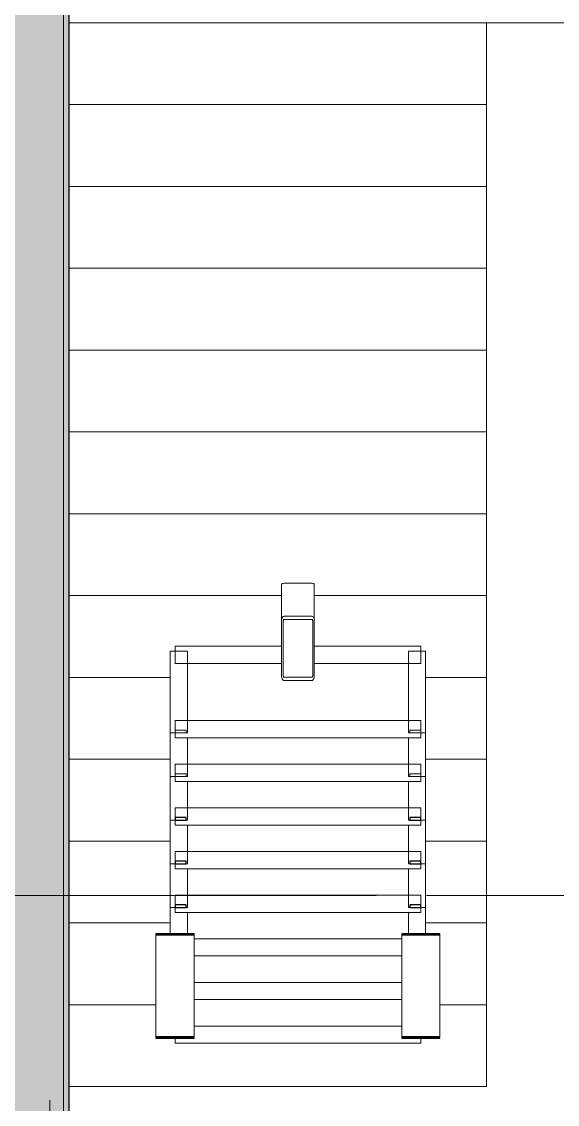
# Model space of a CAD drawing. Header units: millimetres. Extents: x 81382 to 274764, y -8553 to 29000.
# Drawn here: x 89257 to 91219, y 21385 to 25354 of the extents above; entities that cross this region are included whole.
import ezdxf

# ---------------------------------------------------------------- set-up
doc = ezdxf.new("R2010")
doc.units = ezdxf.units.MM
doc.linetypes.add('Осевая', pattern=[3175, 635, -476.25, 1587.5, -476.25])
for name, color, linetype, lineweight in [('A-GENM', 7, 'Continuous', 9), ('A-GENM-2', 7, 'Continuous', 25), ('A-WALL', 7, 'Continuous', 9), ('I-WALL', 7, 'Continuous', 9), ('S-STRS-1', 7, 'Continuous', 9), ('Оси', 7, 'Continuous', 9), ('Оси-2', 7, 'Осевая', 9)]:
    doc.layers.add(name, color=color, linetype=linetype, lineweight=lineweight)
doc.layers.add('A-WALL-FNSH-1', color=7, linetype='Continuous', lineweight=9, true_color=0x3c3c3c)

# ---------------------------------------------------------------- blocks, each defined once
blk = doc.blocks.new('ОМ_Полоса_Трапеция прямоугольная_Прокат_ГОСТ 103-2006 - ОМ_Полоса_Трапеция прямоугольная_Прокат_ГОСТ 103-2006-21111644-План размещения напольных электротехнических лючков и розеток 3 этажа в осях 23-33')
at = {"layer": 'A-GENM'}
for p, q in [((122699.4, 15046.5), (122699.4, 15056.5)), ((122699.4, 15056.5), (122739.4, 15056.5)), ((122739.4, 15046.5), (122699.4, 15046.5)), ((122739.4, 15056.5), (122739.4, 15046.5))]:
    blk.add_line(p, q, dxfattribs=at)
blk = doc.blocks.new('ОМ_Полоса_Трапеция прямоугольная_Прокат_ГОСТ 103-2006 - ОМ_Полоса_Трапеция прямоугольная_Прокат_ГОСТ 103-2006-V14-План размещения напольных электротехнических лючков и розеток 3 этажа в осях 23-33')
at = {"layer": 'A-GENM-2'}
for p, q in [((122699.4, 14736.5), (122699.4, 14726.5)), ((122739.4, 14736.5), (122699.4, 14736.5)), ((122739.4, 14726.5), (122739.4, 14736.5)), ((122699.4, 14726.5), (122739.4, 14726.5))]:
    blk.add_line(p, q, dxfattribs=at)
blk = doc.blocks.new('ОМ_Полоса_Трапеция прямоугольная_Прокат_ГОСТ 103-2006 - ОМ_Полоса_Трапеция прямоугольная_Прокат_ГОСТ 103-2006-V15-План размещения напольных электротехнических лючков и розеток 3 этажа в осях 23-33')
at = {"layer": 'A-GENM-2'}
for p, q in [((122699.4, 14576.5), (122699.4, 14566.5)), ((122739.4, 14576.5), (122699.4, 14576.5)), ((122739.4, 14566.5), (122739.4, 14576.5)), ((122699.4, 14566.5), (122739.4, 14566.5))]:
    blk.add_line(p, q, dxfattribs=at)
blk = doc.blocks.new('ОМ_Полоса_Трапеция прямоугольная_Прокат_ГОСТ 103-2006 - ОМ_Полоса_Трапеция прямоугольная_Прокат_ГОСТ 103-2006-V16-План размещения напольных электротехнических лючков и розеток 3 этажа в осях 23-33')
at = {"layer": 'A-GENM-2'}
for p, q in [((122699.4, 14416.5), (122699.4, 14406.5)), ((122739.4, 14416.5), (122699.4, 14416.5)), ((122739.4, 14406.5), (122739.4, 14416.5)), ((122699.4, 14406.5), (122739.4, 14406.5))]:
    blk.add_line(p, q, dxfattribs=at)
blk = doc.blocks.new('ОМ_Полоса_Прокат_ГОСТ 103-2006 - ОМ_Полоса_Прокат_ГОСТ 103-2006-22193251-План размещения напольных электротехнических лючков и розеток 3 этажа в осях 23-33')
at = {"layer": 'A-GENM'}
for p, q in [((122809.4, 13929.5), (122669.4, 13929.5)), ((122669.4, 13929.5), (122669.4, 13926.5)), ((122669.4, 13926.5), (122809.4, 13926.5)), ((122809.4, 13926.5), (122809.4, 13929.5))]:
    blk.add_line(p, q, dxfattribs=at)
blk = doc.blocks.new('ОМ_Полоса_Прокат_ГОСТ 103-2006 - ОМ_Полоса_Прокат_ГОСТ 103-2006-22193252-План размещения напольных электротехнических лючков и розеток 3 этажа в осях 23-33')
at = {"layer": 'A-GENM'}
for p, q in [((122669.4, 13933.9), (122669.4, 14306.3)), ((122809.4, 14306.3), (122809.4, 13933.9)), ((122809.4, 13933.9), (122669.4, 13933.9))]:
    blk.add_line(p, q, dxfattribs=at)
at = {"layer": 'A-GENM-2'}
for p, q in [((122669.4, 14309.8), (122669.4, 14306.3)), ((122809.4, 14309.8), (122669.4, 14309.8)), ((122669.4, 14306.3), (122809.4, 14306.3)), ((122809.4, 14306.3), (122809.4, 14309.8))]:
    blk.add_line(p, q, dxfattribs=at)
blk = doc.blocks.new('ОМ_Полоса_Трапеция прямоугольная_Прокат_ГОСТ 103-2006 - ОМ_Полоса_Трапеция прямоугольная_Прокат_ГОСТ 103-2006-21111686-План размещения напольных электротехнических лючков и розеток 3 этажа в осях 23-33')
at = {"layer": 'A-GENM'}
for p, q in [((121839.4, 15056.5), (121879.4, 15056.5)), ((121839.4, 15046.5), (121839.4, 15056.5)), ((121879.4, 15046.5), (121839.4, 15046.5)), ((121879.4, 15056.5), (121879.4, 15046.5))]:
    blk.add_line(p, q, dxfattribs=at)
blk = doc.blocks.new('ОМ_Полоса_Трапеция прямоугольная_Прокат_ГОСТ 103-2006 - ОМ_Полоса_Трапеция прямоугольная_Прокат_ГОСТ 103-2006-V17-План размещения напольных электротехнических лючков и розеток 3 этажа в осях 23-33')
at = {"layer": 'A-GENM-2'}
for p, q in [((121879.4, 14736.5), (121839.4, 14736.5)), ((121839.4, 14736.5), (121839.4, 14726.5)), ((121879.4, 14726.5), (121879.4, 14736.5)), ((121839.4, 14726.5), (121879.4, 14726.5))]:
    blk.add_line(p, q, dxfattribs=at)
blk = doc.blocks.new('ОМ_Полоса_Трапеция прямоугольная_Прокат_ГОСТ 103-2006 - ОМ_Полоса_Трапеция прямоугольная_Прокат_ГОСТ 103-2006-V18-План размещения напольных электротехнических лючков и розеток 3 этажа в осях 23-33')
at = {"layer": 'A-GENM-2'}
for p, q in [((121879.4, 14576.5), (121839.4, 14576.5)), ((121839.4, 14576.5), (121839.4, 14566.5)), ((121879.4, 14566.5), (121879.4, 14576.5)), ((121839.4, 14566.5), (121879.4, 14566.5))]:
    blk.add_line(p, q, dxfattribs=at)
blk = doc.blocks.new('ОМ_Полоса_Трапеция прямоугольная_Прокат_ГОСТ 103-2006 - ОМ_Полоса_Трапеция прямоугольная_Прокат_ГОСТ 103-2006-V19-План размещения напольных электротехнических лючков и розеток 3 этажа в осях 23-33')
at = {"layer": 'A-GENM-2'}
for p, q in [((121879.4, 14416.5), (121839.4, 14416.5)), ((121839.4, 14416.5), (121839.4, 14406.5)), ((121879.4, 14406.5), (121879.4, 14416.5)), ((121839.4, 14406.5), (121879.4, 14406.5))]:
    blk.add_line(p, q, dxfattribs=at)
blk = doc.blocks.new('ОМ_Полоса_Прокат_ГОСТ 103-2006 - ОМ_Полоса_Прокат_ГОСТ 103-2006-22193295-План размещения напольных электротехнических лючков и розеток 3 этажа в осях 23-33')
at = {"layer": 'A-GENM'}
for p, q in [((121909.4, 13929.5), (121769.4, 13929.5)), ((121769.4, 13929.5), (121769.4, 13926.5)), ((121769.4, 13926.5), (121909.4, 13926.5)), ((121909.4, 13926.5), (121909.4, 13929.5))]:
    blk.add_line(p, q, dxfattribs=at)
blk = doc.blocks.new('ОМ_Полоса_Прокат_ГОСТ 103-2006 - ОМ_Полоса_Прокат_ГОСТ 103-2006-22193296-План размещения напольных электротехнических лючков и розеток 3 этажа в осях 23-33')
at = {"layer": 'A-GENM'}
for p, q in [((121769.4, 13933.9), (121769.4, 14306.3)), ((121909.4, 14306.3), (121909.4, 13933.9)), ((121909.4, 13933.9), (121769.4, 13933.9))]:
    blk.add_line(p, q, dxfattribs=at)
at = {"layer": 'A-GENM-2'}
for p, q in [((121909.4, 14309.8), (121769.4, 14309.8)), ((121769.4, 14309.8), (121769.4, 14306.3)), ((121769.4, 14306.3), (121909.4, 14306.3)), ((121909.4, 14306.3), (121909.4, 14309.8))]:
    blk.add_line(p, q, dxfattribs=at)
blk = doc.blocks.new('ОМ_Труба_ГОСТ 8639-82 - ОМ_Труба_ГОСТ 8639-82-21111694-План размещения напольных электротехнических лючков и розеток 3 этажа в осях 23-33')
at = {"layer": 'A-GENM'}
for p, q in [((122229.4, 15590.5), (122229.4, 15456.5)), ((122238.4, 15595.1), (122340.4, 15595.1)), ((122349.4, 15456.5), (122349.4, 15590.5)), ((122229.4, 15256.4), (122229.4, 15456.5)), ((122235.4, 15456.5), (122235.4, 15256.4)), ((122238.4, 15474.2), (122340.4, 15474.2)), ((122340.4, 15462.4), (122238.4, 15462.4)), ((122343.4, 15256.4), (122343.4, 15456.5)), ((122349.4, 15456.5), (122349.4, 15256.4)), ((122238.4, 15250.5), (122340.4, 15250.5)), ((122340.4, 15238.8), (122238.4, 15238.8))]:
    blk.add_line(p, q, dxfattribs=at)
at = {"layer": 'A-GENM', "flags": 128}
for points in [[(122229.4, 15456.5), (122229.6, 15460), (122230.1, 15463.3), (122231, 15466.3), (122232.1, 15469), (122233.4, 15471.2), (122235, 15472.8), (122236.7, 15473.8), (122238.4, 15474.2)], [(122238.4, 15462.4), (122237.9, 15462.3), (122237.3, 15461.9), (122236.8, 15461.4), (122236.3, 15460.7), (122235.9, 15459.8), (122235.7, 15458.8), (122235.5, 15457.7), (122235.4, 15456.5)], [(122340.4, 15474.2), (122342.2, 15473.8), (122343.9, 15472.8), (122345.4, 15471.2), (122346.8, 15469), (122347.9, 15466.3), (122348.8, 15463.3), (122349.3, 15460), (122349.4, 15456.5)], [(122343.4, 15456.5), (122343.4, 15457.7), (122343.2, 15458.8), (122342.9, 15459.8), (122342.6, 15460.7), (122342.1, 15461.4), (122341.6, 15461.9), (122341, 15462.3), (122340.4, 15462.4)], [(122238.4, 15238.8), (122236.7, 15239.1), (122235, 15240.1), (122233.4, 15241.8), (122232.1, 15243.9), (122231, 15246.6), (122230.1, 15249.7), (122229.6, 15253), (122229.4, 15256.4)], [(122235.4, 15256.4), (122235.5, 15255.3), (122235.7, 15254.2), (122235.9, 15253.2), (122236.3, 15252.3), (122236.8, 15251.5), (122237.3, 15251), (122237.9, 15250.7), (122238.4, 15250.5)], [(122349.4, 15256.4), (122349.3, 15253), (122348.8, 15249.7), (122347.9, 15246.6), (122346.8, 15243.9), (122345.4, 15241.8), (122343.9, 15240.1), (122342.2, 15239.1), (122340.4, 15238.8)], [(122340.4, 15250.5), (122341, 15250.7), (122341.6, 15251), (122342.1, 15251.5), (122342.6, 15252.3), (122342.9, 15253.2), (122343.2, 15254.2), (122343.4, 15255.3), (122343.4, 15256.4)]]:
    blk.add_lwpolyline(points, dxfattribs=at)
at = {"layer": 'A-GENM'}
for centre, start_param, end_param in [((122238.4, 15590.5), 1.570796, 3.141593), ((122340.4, 15590.5), 0, 1.570796)]:
    blk.add_ellipse(centre, major_axis=(9, 0), ratio=0.509802, start_param=start_param, end_param=end_param, dxfattribs=at)
blk = doc.blocks.new('ОМ_Уголок_ГОСТ 8509-93 - ОМ_Уголок_ГОСТ 8509-93-22194532-План размещения напольных электротехнических лючков и розеток 3 этажа в осях 23-33')
at = {"layer": 'A-GENM'}
for p, q in [((0, 45.2), (0, -17.8)), ((390, 45.2), (0, 45.2)), ((900, 45.2), (510, 45.2)), ((900, -17.8), (900, 45.2)), ((0, -17.8), (390, -17.8)), ((510, -17.8), (900, -17.8))]:
    blk.add_line(p, q, dxfattribs=at)
blk = doc.blocks.new('ОМ_Уголок_ГОСТ 8509-93 - ОМ_Уголок_ГОСТ 8509-93-V20-План размещения напольных электротехнических лючков и розеток 3 этажа в осях 23-33')
at = {"layer": 'A-GENM'}
for p, q in [((0, 45.2), (0, 10)), ((900, 45.2), (0, 45.2)), ((900, 10), (900, 45.2)), ((0, 0), (0, -17.8)), ((0, -17.8), (900, -17.8)), ((900, -17.8), (900, 0))]:
    blk.add_line(p, q, dxfattribs=at)
blk = doc.blocks.new('ОМ_Уголок_ГОСТ 8509-93 - ОМ_Уголок_ГОСТ 8509-93-22194533-План размещения напольных электротехнических лючков и розеток 3 этажа в осях 23-33')
at = {"layer": 'A-GENM'}
for p, q in [((0, 45.2), (0, 40)), ((300, 45.2), (0, 45.2)), ((300, -17.8), (300, 45.2)), ((0, 0), (0, -17.8)), ((0, -17.8), (300, -17.8))]:
    blk.add_line(p, q, dxfattribs=at)
blk = doc.blocks.new('ОМ_Уголок_ГОСТ 8509-93 - ОМ_Уголок_ГОСТ 8509-93-V21-План размещения напольных электротехнических лючков и розеток 3 этажа в осях 23-33')
at = {"layer": 'A-GENM'}
for p, q in [((0, 45.2), (0, -17.8)), ((300, 45.2), (0, 45.2)), ((300, 40), (300, 45.2)), ((0, -17.8), (300, -17.8)), ((300, -17.8), (300, 0))]:
    blk.add_line(p, q, dxfattribs=at)
blk = doc.blocks.new('ОМ_Уголок_ГОСТ 8509-93 - ОМ_Уголок_ГОСТ 8509-93-V22-План размещения напольных электротехнических лючков и розеток 3 этажа в осях 23-33')
at = {"layer": 'A-GENM'}
for p, q in [((0, 45.2), (0, 40)), ((142.2, 45.2), (0, 45.2)), ((0, 0), (0, -17.8)), ((0, -17.8), (160, -17.8))]:
    blk.add_line(p, q, dxfattribs=at)
blk = doc.blocks.new('ОМ_Уголок_ГОСТ 8509-93 - ОМ_Уголок_ГОСТ 8509-93-V23-План размещения напольных электротехнических лючков и розеток 3 этажа в осях 23-33')
at = {"layer": 'A-GENM'}
for p, q in [((300, 45.2), (157.8, 45.2)), ((300, 40), (300, 45.2)), ((140, -17.8), (300, -17.8)), ((300, -17.8), (300, 0))]:
    blk.add_line(p, q, dxfattribs=at)
blk = doc.blocks.new('ОМ_Уголок_ГОСТ 8509-93 - ОМ_Уголок_ГОСТ 8509-93-V24-План размещения напольных электротехнических лючков и розеток 3 этажа в осях 23-33')
at = {"layer": 'A-GENM'}
for p, q in [((830, 45.2), (70, 45.2)), ((70, -17.8), (830, -17.8))]:
    blk.add_line(p, q, dxfattribs=at)
blk = doc.blocks.new('ОМ_Уголок_ГОСТ 8509-93 - ОМ_Уголок_ГОСТ 8509-93-V25-План размещения напольных электротехнических лючков и розеток 3 этажа в осях 23-33')
at = {"layer": 'A-GENM'}
for p, q in [((142.2, 45.2), (63.3, 45.2)), ((63.3, -17.8), (160, -17.8))]:
    blk.add_line(p, q, dxfattribs=at)
blk = doc.blocks.new('ОМ_Уголок_ГОСТ 8509-93 - ОМ_Уголок_ГОСТ 8509-93-V26-План размещения напольных электротехнических лючков и розеток 3 этажа в осях 23-33')
at = {"layer": 'A-GENM'}
for p, q in [((236.7, 45.2), (157.8, 45.2)), ((140, -17.8), (236.7, -17.8))]:
    blk.add_line(p, q, dxfattribs=at)
blk = doc.blocks.new('ОМ_Уголок_ГОСТ 8509-93 - ОМ_Уголок_ГОСТ 8509-93-V27-План размещения напольных электротехнических лючков и розеток 3 этажа в осях 23-33')
at = {"layer": 'A-GENM'}
for p, q in [((830, 45.2), (70, 45.2)), ((0, 7.4), (0, 3)), ((900, 3), (900, 7.4)), ((0, 0), (0, -17.8)), ((0, -17.8), (900, -17.8)), ((900, -17.8), (900, 0))]:
    blk.add_line(p, q, dxfattribs=at)
blk = doc.blocks.new('ОМ_Уголок_ГОСТ 8509-93 - ОМ_Уголок_ГОСТ 8509-93-V28-План размещения напольных электротехнических лючков и розеток 3 этажа в осях 23-33')
at = {"layer": 'A-GENM'}
for p, q in [((7.4, 45.2), (3, 45.2)), ((3, -17.8), (7.4, -17.8))]:
    blk.add_line(p, q, dxfattribs=at)
blk = doc.blocks.new('ОМ_Уголок_ГОСТ 8509-93 - ОМ_Уголок_ГОСТ 8509-93-V29-План размещения напольных электротехнических лючков и розеток 3 этажа в осях 23-33')
at = {"layer": 'A-GENM'}
for p, q in [((297, 45.2), (292.6, 45.2)), ((292.6, -17.8), (297, -17.8))]:
    blk.add_line(p, q, dxfattribs=at)

msp = doc.modelspace()

# ---------------------------------------------------------------- hatches: boundary and pattern name
at = {"layer": 'I-WALL'}
h = msp.add_hatch(dxfattribs=at)
h.set_pattern_fill('FP_4', color=256, style=0, pattern_type=2)
h.set_pattern_definition([(45, (0, 0), (-57.024626, 57.024626), []), (45, (57.025, 0), (-57.024626, 57.024626), [100.806, -20.161, 3.353, -16.808])])
h.paths.add_polyline_path([(89160, 17270), (89410, 17270), (89410, 18325), (89160, 18325), (89160, 18041.7)])
h.paths.add_polyline_path([(89410, 19725), (89410, 27100), (89160, 27100), (89160, 19725), (89360, 19725)])
h = msp.add_hatch(dxfattribs=at)
h.set_pattern_fill('FP_35', color=256, style=0, pattern_type=2)
h.set_pattern_definition([(0, (0, 0), (121.92, 30.48), [10.058, -81.382, 10.058, -81.382, -487.68]), (0, (0, 0), (121.92, 30.48), [-182.88, 10.058, -172.822, 10.058, -81.382, -213.36]), (0, (0, 0), (121.92, 30.48), [-457.2, 10.058, -50.902, 10.058, -142.342]), (120, (45.72, 15.24), (-87.356454, 90.345817), [10.058, -81.382, 10.058, -81.382, -487.68]), (120, (45.72, 15.24), (-87.356454, 90.345817), [-182.88, 10.058, -172.822, 10.058, -81.382, -213.36]), (120, (45.72, 15.24), (-87.356454, 90.345817), [-457.2, 10.058, -50.902, 10.058, -142.342]), (240, (60.96, 76.2), (-34.563546, -120.825817), [10.058, -81.382, 10.058, -81.382, -487.68]), (240, (60.96, 76.2), (-34.563546, -120.825817), [-182.88, 10.058, -172.822, 10.058, -81.382, -213.36]), (240, (60.96, 76.2), (-34.563546, -120.825817), [-457.2, 10.058, -50.902, 10.058, -142.342])])
h.paths.add_polyline_path([(89430, 17870), (89430, 18325), (89418, 18325), (89418, 18270), (89410, 18270), (89410, 17870)])
h.paths.add_polyline_path([(89430, 19725), (89430, 26830), (89410, 26830), (89410.2, 19780), (89418, 19780), (89418, 19725)])

# ---------------------------------------------------------------- linework, layer by layer
at = {"layer": 'A-WALL'}
for p, q in [((89410, 27100), (89410, 19780)), ((89430, 26829), (89430, 19725)), ((89430, 19725), (89430, 26829))]:
    msp.add_line(p, q, dxfattribs=at)
at = {"layer": 'A-WALL-FNSH-1'}
msp.add_line((89431, 21490), (89431, 26829), dxfattribs=at)
at = {"layer": 'I-WALL'}
msp.add_line((89431, 21490), (89431, 19725), dxfattribs=at)
at = {"layer": 'S-STRS-1'}
for p, q in [((89430, 25350), (90960, 25350)), ((89430, 25350), (90960, 25350)), ((90960, 25350), (91260, 25350)), ((90960, 25050), (90960, 25350)), ((89430, 25050), (90960, 25050)), ((89430, 25050), (90960, 25050)), ((90960, 24750), (90960, 25050)), ((89430, 24750), (90960, 24750)), ((89430, 24750), (90960, 24750)), ((90960, 24450), (90960, 24750)), ((89430, 24450), (90960, 24450)), ((89430, 24450), (90960, 24450)), ((90960, 24150), (90960, 24450)), ((89430, 24150), (90960, 24150)), ((89430, 24150), (90960, 24150)), ((90960, 23850), (90960, 24150)), ((89430, 23850), (90960, 23850)), ((89430, 23850), (90960, 23850)), ((90960, 23550), (90960, 23850)), ((89430, 23550), (90960, 23550)), ((89430, 23550), (90960, 23550)), ((90960, 23250), (90960, 23550)), ((89430, 23250), (90209.6, 23250)), ((89430, 23250), (90209.6, 23250)), ((90328.7, 23250), (90960, 23250)), ((90328.7, 23250), (90960, 23250)), ((90960, 22950), (90960, 23250)), ((89430, 22950), (89801.3, 22950)), ((89430, 22950), (89801.3, 22950)), ((90736.9, 22950), (90960, 22950)), ((90736.9, 22950), (90960, 22950)), ((90960, 22650), (90960, 22950)), ((89430, 22650), (89801.3, 22650)), ((89430, 22650), (89801.3, 22650)), ((90736.9, 22650), (90960, 22650)), ((90736.9, 22650), (90960, 22650)), ((90960, 22350), (90960, 22650)), ((89430, 22350), (89801.3, 22350)), ((89430, 22350), (89801.3, 22350)), ((90736.9, 22350), (90960, 22350)), ((90736.9, 22350), (90960, 22350)), ((90960, 22050), (90960, 22350)), ((89430, 22050), (89801.3, 22050)), ((89430, 22050), (89801.3, 22050)), ((90736.9, 22050), (90960, 22050)), ((90736.9, 22050), (90960, 22050)), ((90960, 21750), (90960, 22050)), ((89430, 21750), (89749.1, 21750)), ((89430, 21750), (89749.1, 21750)), ((90789.1, 21750), (90960, 21750)), ((90789.1, 21750), (90960, 21750)), ((90960, 21450), (90960, 21750)), ((89430, 21450), (90960, 21450)), ((89430, 21450), (90960, 21450))]:
    msp.add_line(p, q, dxfattribs=at)
at = {"layer": 'Оси'}
for p, q in [((90740, 22150), (93240, 22150)), ((89360, 18900), (89360, 21400))]:
    msp.add_line(p, q, dxfattribs=at)
at = {"layer": 'Оси-2'}
msp.add_line((84681.8, 22150), (90740, 22150), dxfattribs=at)

# ---------------------------------------------------------------- block references
at = {"layer": 'A-GENM'}
for name, p in [('ОМ_Труба_ГОСТ 8639-82 - ОМ_Труба_ГОСТ 8639-82-21111694-План размещения напольных электротехнических лючков и розеток 3 этажа в осях 23-33', (-32020.3, 7700)), ('ОМ_Полоса_Трапеция прямоугольная_Прокат_ГОСТ 103-2006 - ОМ_Полоса_Трапеция прямоугольная_Прокат_ГОСТ 103-2006-21111686-План размещения напольных электротехнических лючков и розеток 3 этажа в осях 23-33', (-32020.3, 7700)), ('ОМ_Полоса_Трапеция прямоугольная_Прокат_ГОСТ 103-2006 - ОМ_Полоса_Трапеция прямоугольная_Прокат_ГОСТ 103-2006-21111644-План размещения напольных электротехнических лючков и розеток 3 этажа в осях 23-33', (-32020.3, 7700)), ('ОМ_Полоса_Трапеция прямоугольная_Прокат_ГОСТ 103-2006 - ОМ_Полоса_Трапеция прямоугольная_Прокат_ГОСТ 103-2006-21111686-План размещения напольных электротехнических лючков и розеток 3 этажа в осях 23-33', (-32020.3, 7540)), ('ОМ_Полоса_Трапеция прямоугольная_Прокат_ГОСТ 103-2006 - ОМ_Полоса_Трапеция прямоугольная_Прокат_ГОСТ 103-2006-21111644-План размещения напольных электротехнических лючков и розеток 3 этажа в осях 23-33', (-32020.3, 7540)), ('ОМ_Полоса_Трапеция прямоугольная_Прокат_ГОСТ 103-2006 - ОМ_Полоса_Трапеция прямоугольная_Прокат_ГОСТ 103-2006-V17-План размещения напольных электротехнических лючков и розеток 3 этажа в осях 23-33', (-32020.3, 7700)), ('ОМ_Полоса_Трапеция прямоугольная_Прокат_ГОСТ 103-2006 - ОМ_Полоса_Трапеция прямоугольная_Прокат_ГОСТ 103-2006-V14-План размещения напольных электротехнических лючков и розеток 3 этажа в осях 23-33', (-32020.3, 7700)), ('ОМ_Полоса_Трапеция прямоугольная_Прокат_ГОСТ 103-2006 - ОМ_Полоса_Трапеция прямоугольная_Прокат_ГОСТ 103-2006-V18-План размещения напольных электротехнических лючков и розеток 3 этажа в осях 23-33', (-32020.3, 7700)), ('ОМ_Полоса_Трапеция прямоугольная_Прокат_ГОСТ 103-2006 - ОМ_Полоса_Трапеция прямоугольная_Прокат_ГОСТ 103-2006-V15-План размещения напольных электротехнических лючков и розеток 3 этажа в осях 23-33', (-32020.3, 7700)), ('ОМ_Полоса_Трапеция прямоугольная_Прокат_ГОСТ 103-2006 - ОМ_Полоса_Трапеция прямоугольная_Прокат_ГОСТ 103-2006-V19-План размещения напольных электротехнических лючков и розеток 3 этажа в осях 23-33', (-32020.3, 7700)), ('ОМ_Полоса_Трапеция прямоугольная_Прокат_ГОСТ 103-2006 - ОМ_Полоса_Трапеция прямоугольная_Прокат_ГОСТ 103-2006-V16-План размещения напольных электротехнических лючков и розеток 3 этажа в осях 23-33', (-32020.3, 7700)), ('ОМ_Полоса_Прокат_ГОСТ 103-2006 - ОМ_Полоса_Прокат_ГОСТ 103-2006-22193296-План размещения напольных электротехнических лючков и розеток 3 этажа в осях 23-33', (-32020.3, 7700)), ('ОМ_Полоса_Прокат_ГОСТ 103-2006 - ОМ_Полоса_Прокат_ГОСТ 103-2006-22193252-План размещения напольных электротехнических лючков и розеток 3 этажа в осях 23-33', (-32020.3, 7700)), ('ОМ_Полоса_Прокат_ГОСТ 103-2006 - ОМ_Полоса_Прокат_ГОСТ 103-2006-22193295-План размещения напольных электротехнических лючков и розеток 3 этажа в осях 23-33', (-32020.3, 7700)), ('ОМ_Полоса_Прокат_ГОСТ 103-2006 - ОМ_Полоса_Прокат_ГОСТ 103-2006-22193251-План размещения напольных электротехнических лючков и розеток 3 этажа в осях 23-33', (-32020.3, 7700))]:
    msp.add_blockref(name, p, dxfattribs=at)
at = {"layer": 'A-GENM', "extrusion": (0, 0, -1)}
for name, p, rotation in [('ОМ_Уголок_ГОСТ 8509-93 - ОМ_Уголок_ГОСТ 8509-93-22194532-План размещения напольных электротехнических лючков и розеток 3 этажа в осях 23-33', (-89819.1, 23046.5), 180), ('ОМ_Уголок_ГОСТ 8509-93 - ОМ_Уголок_ГОСТ 8509-93-22194533-План размещения напольных электротехнических лючков и розеток 3 этажа в осях 23-33', (-89819.1, 22746.5), 90.00000000000064), ('ОМ_Уголок_ГОСТ 8509-93 - ОМ_Уголок_ГОСТ 8509-93-V21-План размещения напольных электротехнических лючков и розеток 3 этажа в осях 23-33', (-90719.1, 23046.5), 270.0000000000008), ('ОМ_Уголок_ГОСТ 8509-93 - ОМ_Уголок_ГОСТ 8509-93-V22-План размещения напольных электротехнических лючков и розеток 3 этажа в осях 23-33', (-89819.1, 22586.5), 90.00000000000064), ('ОМ_Уголок_ГОСТ 8509-93 - ОМ_Уголок_ГОСТ 8509-93-V23-План размещения напольных электротехнических лючков и розеток 3 этажа в осях 23-33', (-90719.1, 22886.5), 270.0000000000008), ('ОМ_Уголок_ГОСТ 8509-93 - ОМ_Уголок_ГОСТ 8509-93-V22-План размещения напольных электротехнических лючков и розеток 3 этажа в осях 23-33', (-89819.1, 22426.5), 90.00000000000064), ('ОМ_Уголок_ГОСТ 8509-93 - ОМ_Уголок_ГОСТ 8509-93-V23-План размещения напольных электротехнических лючков и розеток 3 этажа в осях 23-33', (-90719.1, 22726.5), 270.0000000000008), ('ОМ_Уголок_ГОСТ 8509-93 - ОМ_Уголок_ГОСТ 8509-93-V22-План размещения напольных электротехнических лючков и розеток 3 этажа в осях 23-33', (-89819.1, 22266.5), 90.00000000000064), ('ОМ_Уголок_ГОСТ 8509-93 - ОМ_Уголок_ГОСТ 8509-93-V23-План размещения напольных электротехнических лючков и розеток 3 этажа в осях 23-33', (-90719.1, 22566.5), 270.0000000000008), ('ОМ_Уголок_ГОСТ 8509-93 - ОМ_Уголок_ГОСТ 8509-93-V22-План размещения напольных электротехнических лючков и розеток 3 этажа в осях 23-33', (-89819.1, 22106.5), 90.00000000000064), ('ОМ_Уголок_ГОСТ 8509-93 - ОМ_Уголок_ГОСТ 8509-93-V23-План размещения напольных электротехнических лючков и розеток 3 этажа в осях 23-33', (-90719.1, 22406.5), 270.0000000000008), ('ОМ_Уголок_ГОСТ 8509-93 - ОМ_Уголок_ГОСТ 8509-93-V25-План размещения напольных электротехнических лючков и розеток 3 этажа в осях 23-33', (-89819.1, 21946.5), 90.00000000000064), ('ОМ_Уголок_ГОСТ 8509-93 - ОМ_Уголок_ГОСТ 8509-93-V26-План размещения напольных электротехнических лючков и розеток 3 этажа в осях 23-33', (-90719.1, 22246.5), 270.0000000000008), ('ОМ_Уголок_ГОСТ 8509-93 - ОМ_Уголок_ГОСТ 8509-93-V28-План размещения напольных электротехнических лючков и розеток 3 этажа в осях 23-33', (-89819.1, 21626.5), 90.00000000000064), ('ОМ_Уголок_ГОСТ 8509-93 - ОМ_Уголок_ГОСТ 8509-93-V29-План размещения напольных электротехнических лючков и розеток 3 этажа в осях 23-33', (-90719.1, 21926.5), 270.0000000000008)]:
    msp.add_blockref(name, p, dxfattribs=dict(at, rotation=rotation))
for name, p in [('ОМ_Уголок_ГОСТ 8509-93 - ОМ_Уголок_ГОСТ 8509-93-V20-План размещения напольных электротехнических лючков и розеток 3 этажа в осях 23-33', (-90719.1, 22746.5)), ('ОМ_Уголок_ГОСТ 8509-93 - ОМ_Уголок_ГОСТ 8509-93-V20-План размещения напольных электротехнических лючков и розеток 3 этажа в осях 23-33', (-90719.1, 22586.5)), ('ОМ_Уголок_ГОСТ 8509-93 - ОМ_Уголок_ГОСТ 8509-93-V20-План размещения напольных электротехнических лючков и розеток 3 этажа в осях 23-33', (-90719.1, 22426.5)), ('ОМ_Уголок_ГОСТ 8509-93 - ОМ_Уголок_ГОСТ 8509-93-V20-План размещения напольных электротехнических лючков и розеток 3 этажа в осях 23-33', (-90719.1, 22266.5)), ('ОМ_Уголок_ГОСТ 8509-93 - ОМ_Уголок_ГОСТ 8509-93-V20-План размещения напольных электротехнических лючков и розеток 3 этажа в осях 23-33', (-90719.1, 22106.5)), ('ОМ_Уголок_ГОСТ 8509-93 - ОМ_Уголок_ГОСТ 8509-93-V24-План размещения напольных электротехнических лючков и розеток 3 этажа в осях 23-33', (-90719.1, 21946.5)), ('ОМ_Уголок_ГОСТ 8509-93 - ОМ_Уголок_ГОСТ 8509-93-V24-План размещения напольных электротехнических лючков и розеток 3 этажа в осях 23-33', (-90719.1, 21786.5)), ('ОМ_Уголок_ГОСТ 8509-93 - ОМ_Уголок_ГОСТ 8509-93-V27-План размещения напольных электротехнических лючков и розеток 3 этажа в осях 23-33', (-90719.1, 21626.5))]:
    msp.add_blockref(name, p, dxfattribs=at)

doc.saveas('drawing.dxf')
